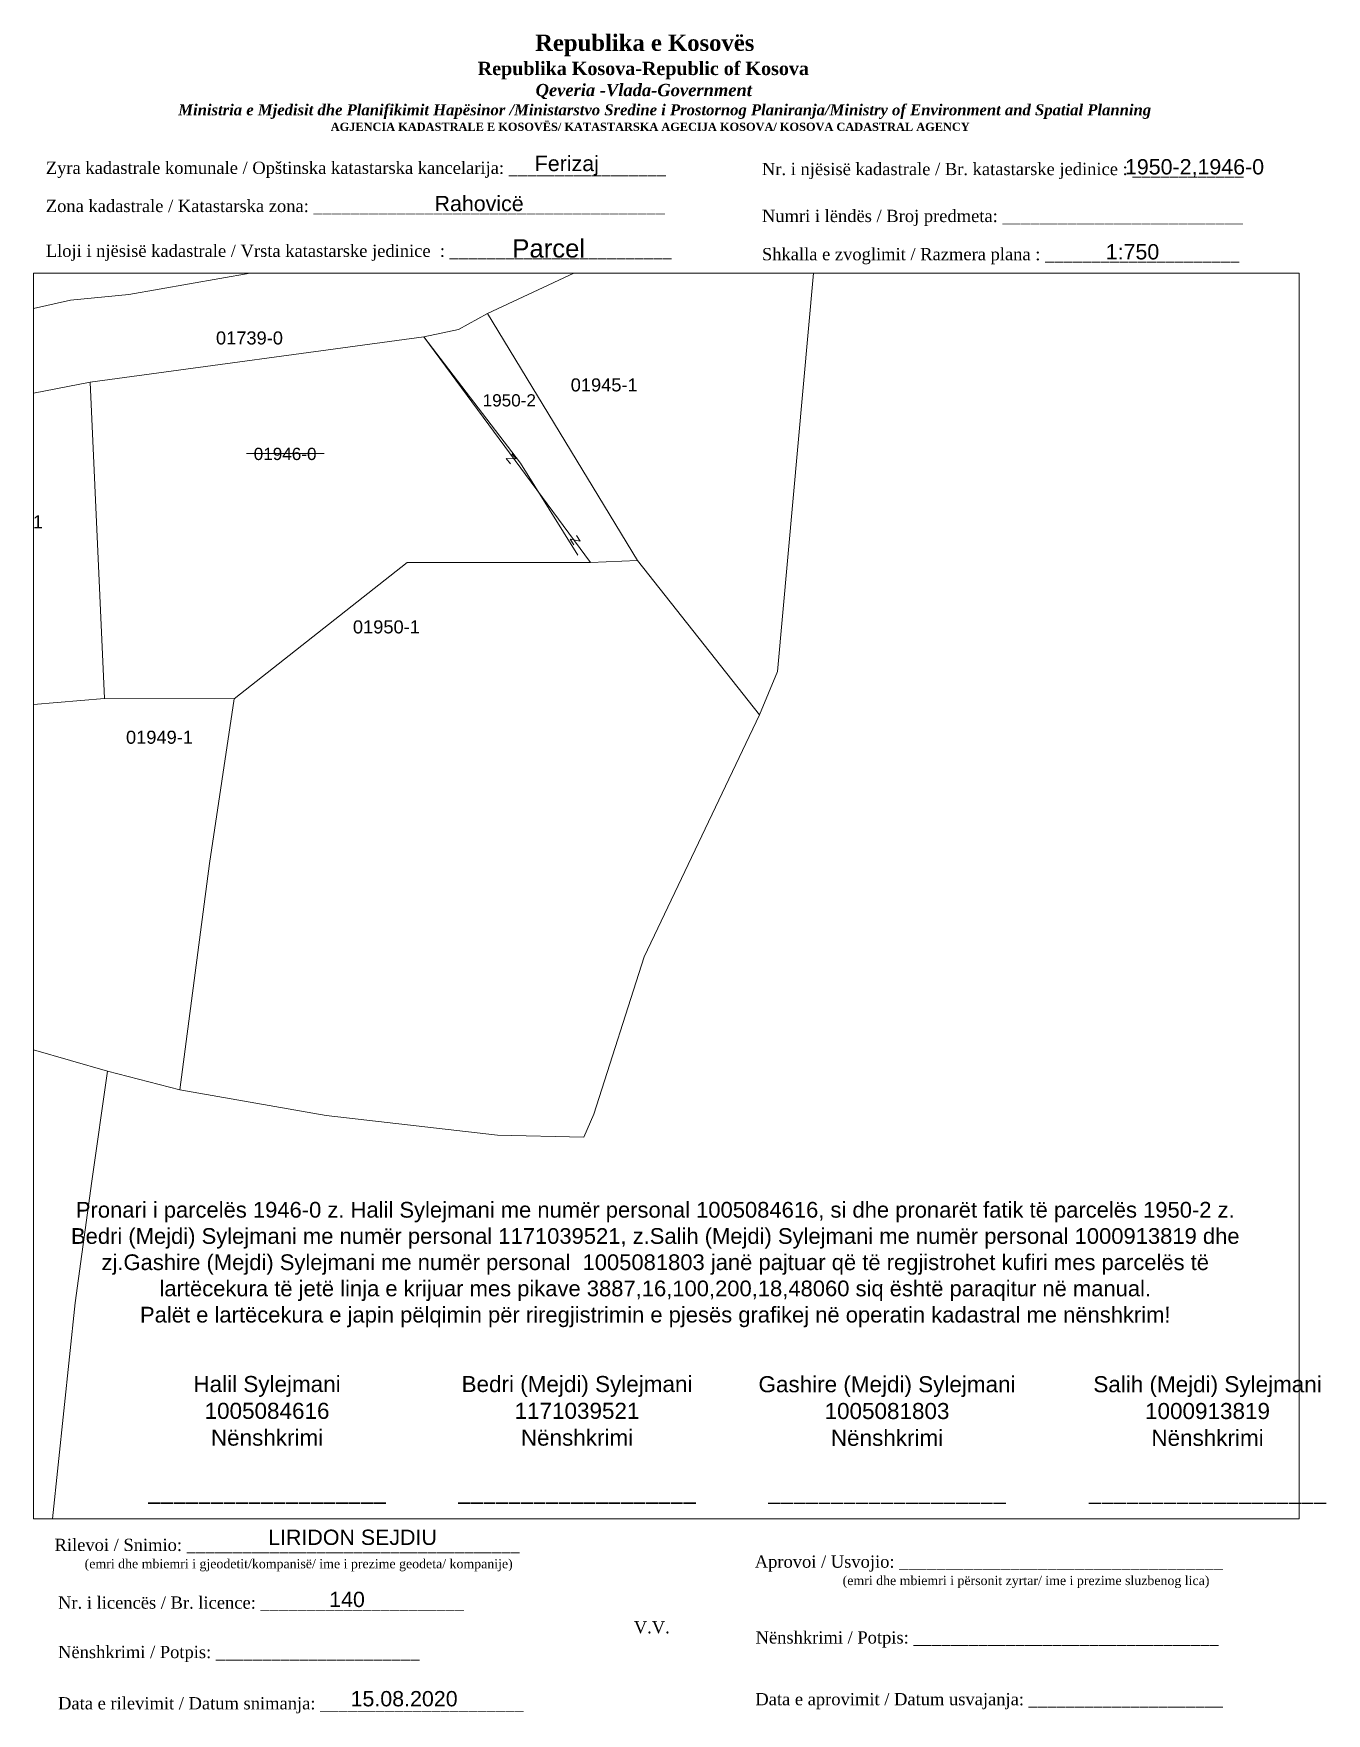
# Paper-space layout 'Manuali' of a CAD drawing. Header units: metres, sheet in millimetres. Extents: x 1 to 212, y 2 to 276.
# The model-space entities are those that its viewports show. They can reach past a viewport. Long polylines and large blocks are cut down to what shows.
import ezdxf
from ezdxf.enums import TextEntityAlignment as Align

# ---------------------------------------------------------------- set-up
doc = ezdxf.new("R2010")
doc.units = ezdxf.units.M
doc.layers.get('0').update_dxf_attribs({"lineweight": 0})
for name, color, linetype, lineweight in [('Korniza e jashtme', 7, 'Continuous', 0), ('Nr Parceles Baze', 7, 'Continuous', 0), ('Nr-Kojshi', 254, 'Continuous', 0), ('Parc-Baz', 7, 'Continuous', 0), ('Parc-Kojshi', 254, 'Continuous', 0), ('ParcReNet_12', 1, 'Continuous', 0), ('perkatesia', 1, 'Continuous', 0), ('rregullimi halili', 1, 'Continuous', 0)]:
    doc.layers.add(name, color=color, linetype=linetype, lineweight=lineweight)
doc.styles.get("Standard").update_dxf_attribs({"font": 'arial.ttf'})

# ---------------------------------------------------------------- blocks, each defined once
blk = doc.blocks.new('ACMAP_ANN_TEMPLATE_PIN-SUN')
blk.add_attdef('PIN', text='', height=2.5).set_placement((366708.21, 310584.18), align=Align.MIDDLE)

msp = doc.modelspace()

# ---------------------------------------------------------------- linework, layer by layer
at = {"layer": 'Parc-Baz', "flags": 128}
msp.add_lwpolyline([(7519069.81, 4698303.05), (7519051.47, 4698333.3), (7519047.9, 4698331.36), (7519043.68, 4698330.46), (7519064.07, 4698302.84), (7519069.81, 4698303.05)], close=True, dxfattribs=at)
msp.add_lwpolyline([(7519002.81, 4698324.89), (7519043.68, 4698330.46), (7519064.07, 4698302.84), (7519041.63, 4698302.84), (7519020.44, 4698286.12), (7519004.54, 4698286.16), (7519002.81, 4698324.89)], dxfattribs=at)
at = {"layer": 'Parc-Kojshi', "flags": 128}
for points in [[(7518930.81, 4698324.91), (7518962.13, 4698326.79), (7518966.09, 4698328.49), (7518992.76, 4698333.24), (7519000.4, 4698334.94), (7519007.54, 4698335.62), (7519035.22, 4698340.55), (7519050.13, 4698344.27), (7519062.7, 4698350.56), (7519074.59, 4698354.98), (7519097.81, 4698364.29), (7519106.04, 4698368.17)], [(7519108.74, 4698360.37), (7519092.67, 4698352.64), (7519051.47, 4698333.3), (7519047.9, 4698331.36), (7519043.68, 4698330.46), (7519002.81, 4698324.89), (7518952.88, 4698315.39), (7518938.73, 4698312.96), (7518926.78, 4698311.4), (7518924.79, 4698312.19)], [(7519051.47, 4698333.3), (7519092.67, 4698352.64), (7519086.97, 4698289.46), (7519084.76, 4698284.19), (7519069.81, 4698303.05), (7519051.47, 4698333.3)], [(7518938.73, 4698312.96), (7518952.88, 4698315.39), (7519002.81, 4698324.89), (7519004.54, 4698286.16), (7518959.74, 4698282.41), (7518944.74, 4698281.44), (7518938.73, 4698312.96)], [(7519084.76, 4698284.19), (7519070.65, 4698254.53), (7519064.5, 4698235.29), (7519063.26, 4698232.45), (7519052.68, 4698232.69), (7519031.71, 4698235.12), (7519013.77, 4698238.24), (7519017.41, 4698265.95), (7519020.44, 4698286.12), (7519041.63, 4698302.84), (7519064.07, 4698302.84), (7519069.81, 4698303.05), (7519084.76, 4698284.19)], [(7519013.77, 4698238.24), (7519004.91, 4698240.54), (7518983.72, 4698246.63), (7518983.55, 4698248.47), (7518958.52, 4698256.32), (7518959.74, 4698282.41), (7519004.54, 4698286.16), (7519020.44, 4698286.12), (7519017.41, 4698265.95), (7519013.77, 4698238.24)], [(7519000.97, 4698212.18), (7518998.14, 4698185.28), (7518996.6, 4698161.57), (7518988.85, 4698160.57), (7518988.21, 4698160.47), (7518987.95, 4698164.09), (7518985.79, 4698214.19), (7518985.26, 4698229.59), (7518983.72, 4698246.63), (7519004.91, 4698240.54), (7519003.01, 4698227.06), (7519000.97, 4698212.18)]]:
    msp.add_lwpolyline(points, dxfattribs=at)
at = {"layer": 'ParcReNet_12', "flags": 128}
msp.add_lwpolyline([(7519021.95, 4698316.17), (7519031.45, 4698316.17)], dxfattribs=at)
at = {"layer": 'perkatesia', "flags": 128}
for points in [[(7519054.43, 4698316.12), (7519054.96, 4698315.5), (7519053.75, 4698315.55), (7519054.29, 4698314.92)], [(7519062.37, 4698306.15), (7519062.79, 4698305.45), (7519061.6, 4698305.69), (7519062.03, 4698304.99)]]:
    msp.add_lwpolyline(points, dxfattribs=at)
at = {"layer": 'rregullimi halili', "flags": 128}
msp.add_lwpolyline([(7519043.68, 4698330.46), (7519055.52, 4698314.97), (7519062.53, 4698303.74)], dxfattribs=at)

# ---------------------------------------------------------------- block references
at = {"layer": 'Nr-Kojshi'}
ref = msp.add_blockref('ACMAP_ANN_TEMPLATE_PIN-SUN', (7152314.11, 4387746.14), dxfattribs=at)
ref.add_attrib('PIN', '01739-0', dxfattribs={"layer": '0', "height": 1.6}).set_placement((7519022.31, 4698330.32), align=Align.MIDDLE)

# ---------------------------------------------------------------- texts
at = {"layer": 'Nr Parceles Baze'}
msp.add_text('1950-2', height=1.5, dxfattribs=at).set_placement((7519054.13, 4698322.68), align=Align.MIDDLE_CENTER)
at = {"layer": 'Nr Parceles Baze', "insert": (7519022.83, 4698316.87), "char_height": 1.5, "attachment_point": 1}
msp.add_mtext_dynamic_manual_height_columns('01946-0', width=13.3979, gutter_width=1, heights=[0], dxfattribs=at)
at = {"layer": 'Nr-Kojshi', "char_height": 1.6, "attachment_point": 1}
for s, width, insert in [('01945-1', 13.3979, (7519061.65, 4698325.37)), ('01947-1', 13.3979, (7518988.83, 4698308.61)), ('01950-1', 9.1227, (7519034.98, 4698295.74)), ('01949-1', 13.3979, (7519007.19, 4698282.23))]:
    msp.add_mtext_dynamic_manual_height_columns(s, width=width, gutter_width=1, heights=[0], dxfattribs=dict(at, insert=insert))

psp = doc.layouts.new('Manuali')

# ---------------------------------------------------------------- texts
for s, insert, char_height, width, attachment_point in [('\\pi77.297;{\\fBook Antiqua|b1|i0|c0|p18;\\H1.333x;Republika e Kosovës\\fTimes New Roman|b1|i0|c0|p18;\\P\\pi67.927;\\fBook Antiqua|b1|i0|c0|p18;\\H0.8125x;Republika Kosova-Republic of Kosova\\fTimes New Roman|b1|i0|c0|p18;\\P\\pi77.378;\\fBook Antiqua|b1|i1|c0|p18;\\H0.9233x;Qeveria -Vlada-Government \\P\\pi13.032,l6,t23.033;\\fTimes New Roman|b1|i1|c0|p18;\\H0.9x;Ministria e Mjedisit dhe Planifikimit Hapësinor /Ministarstvo Sredine i Prostornog Planiranja/Ministry of Environment and Spatial Planning\\P\\pi43.931,l0,tz;\\fBook Antiqua|b1|i0|c0|p18;\\H0.7406x;AGJENCIA KADASTRALE E KOSOVËS/ KATASTARSKA AGECIJA KOSOVA/ KOSOVA CADASTRAL AGENCY}', (5.57, 275.89), 2, 191.8237, 1), ('{\\fTimes New Roman|b0|i0|c0|p18;Zyra kadastrale komunale / Opštinska katastarska kancelarija: _________________}', (2.98, 255.14), 2, 100.6873, 1), ('Ferizaj', (88.05, 254.47), 2.5, 9.9735, 5), ('{\\fTimes New Roman|b0|i0|c0|p18;Nr. i njësisë kadastrale / Br. katastarske jedinice : ____________}', (119.91, 254.94), 2, 79.9484, 1), ('1950-2,1946-0', (190.54, 254.07), 2.5, 37.8902, 5), ('Rahovicë', (73.73, 248.29), 2.5, 41.1507, 5), ('{\\fTimes New Roman|b0|i0|c0|p18;Zona kadastrale / Katastarska zona: ______________________________________}', (2.98, 248.91), 2, 100.6873, 1), ('{\\fTimes New Roman|b0|i0|c0|p18;Numri i lëndës / Broj predmeta: __________________________}', (119.91, 247.28), 2, 79.9484, 1), ('{\\fTimes New Roman|b0|i0|c0|p18;Lloji i njësisë kadastrale / Vrsta katastarske jedinice  : ________________________}', (2.98, 241.59), 2, 100.6873, 1), ('{\\fArial|b0|i0|c0|p34;Parcel}', (85.09, 240.96), 3, 11.2939, 5), ('1:750', (180.41, 240.41), 2.5, 10.1784, 5), ('{\\fTimes New Roman|b0|i0|c0|p18;Shkalla e zvoglimit / Razmera plana : _____________________}', (119.91, 241.04), 2, 79.9484, 1), ('\\A1;Pronari i parcelës 1946-0 z. Halil Sylejmani me numër personal 1005084616, si dhe pronarët fatik të parcelës 1950-2 z. Bedri (Mejdi) Sylejmani me numër personal 1171039521, z.Salih (Mejdi) Sylejmani me numër personal 1000913819 dhe zj.Gashire (Mejdi) Sylejmani me numër personal  1005081803 janë pajtuar që të regjistrohet kufiri mes parcelës të lartëcekura të jetë linja e krijuar mes pikave 3887,16,100,200,18,48060 siq është paraqitur në manual.\\PPalët e lartëcekura e japin pëlqimin për riregjistrimin e pjesës grafikej në operatin kadastral me nënshkrim!', (102.49, 75.07), 2.56783, 197.2567, 5), ('Halil Sylejmani\\P{\\A1;1005084616}\\PNënshkrimi\\P\\P___________________', (39.1, 46.44), 2.6249, 65.5924, 5), ('\\A1;Bedri (Mejdi) Sylejmani\\P1171039521{\\A0;\\PNënshkrimi\\P\\P___________________}', (89.71, 46.44), 2.6249, 65.5924, 5), ('\\A1;Gashire (Mejdi) Sylejmani{\\A0;\\P}1005081803{\\A0;\\PNënshkrimi\\P\\P___________________}', (140.33, 46.41), 2.6249, 65.5924, 5), ('\\A1;Salih (Mejdi) Sylejmani\\P1000913819{\\A0;\\PNënshkrimi\\P\\P___________________}', (192.66, 46.41), 2.6249, 65.5924, 5), ('{\\fTimes New Roman|b0|i0|c0|p18;Rilevoi / Snimio: ____________________________________\\P     \\H0.75x;(emri dhe mbiemri i gjeodetit/kompanisë/ ime i prezime geodeta/ kompanije)}', (42.38, 27.65), 2, 74.7958, 5), ('LIRIDON SEJDIU', (53.06, 30.53), 2.5, 27.1816, 5), ('{\\fTimes New Roman|b0|i0|c0|p18; Aprovoi / Usvojio: ___________________________________\\P                    \\H0.75x;(emri dhe mbiemri i përsonit zyrtar/ ime i prezime sluzbenog lica)}', (117.98, 27.58), 2, 83.344, 1), ('{\\fTimes New Roman|b0|i0|c0|p18;Nr. i licencës / Br. licence: ______________________\\P                                }', (4.98, 20.89), 2, 83.344, 1), ('140', (52.16, 20.39), 2.5, 5.3971, 5), ('{\\fTimes New Roman|b0|i0|c0|p18;V.V.                                 }', (101.92, 15.84), 2, 5.7076, 5), ('{\\fTimes New Roman|b0|i0|c0|p18; Nënshkrimi / Potpis: _________________________________}', (118.12, 15.2), 2, 83.344, 1), ('{\\fTimes New Roman|b0|i0|c0|p18;Nënshkrimi / Potpis: ______________________\\P                                 }', (4.98, 12.82), 2, 83.344, 1), ('{\\fTimes New Roman|b0|i0|c0|p18;Data e rilevimit / Datum snimanja: ______________________\\P                                 }', (4.98, 4.45), 2, 83.344, 1), ('15.08.2020', (61.48, 4.18), 2.5, 21.186, 5), ('{\\fTimes New Roman|b0|i0|c0|p18; Data e aprovimit / Datum usvajanja: _____________________}', (118.07, 5.12), 2, 83.344, 1)]:
    psp.add_mtext(s, dxfattribs=dict(insert=insert, char_height=char_height, width=width, attachment_point=attachment_point))

# ---------------------------------------------------------------- viewports
at = {"layer": 'Korniza e jashtme', "view_target_point": (370776.43, 310629.57)}
psp.add_viewport(center=(104.31, 135.25), size=(206.65, 203.4046), view_center_point=(7148296.94, 4387632.42), view_height=152.5534, dxfattribs=at)

doc.saveas('drawing.dxf')
